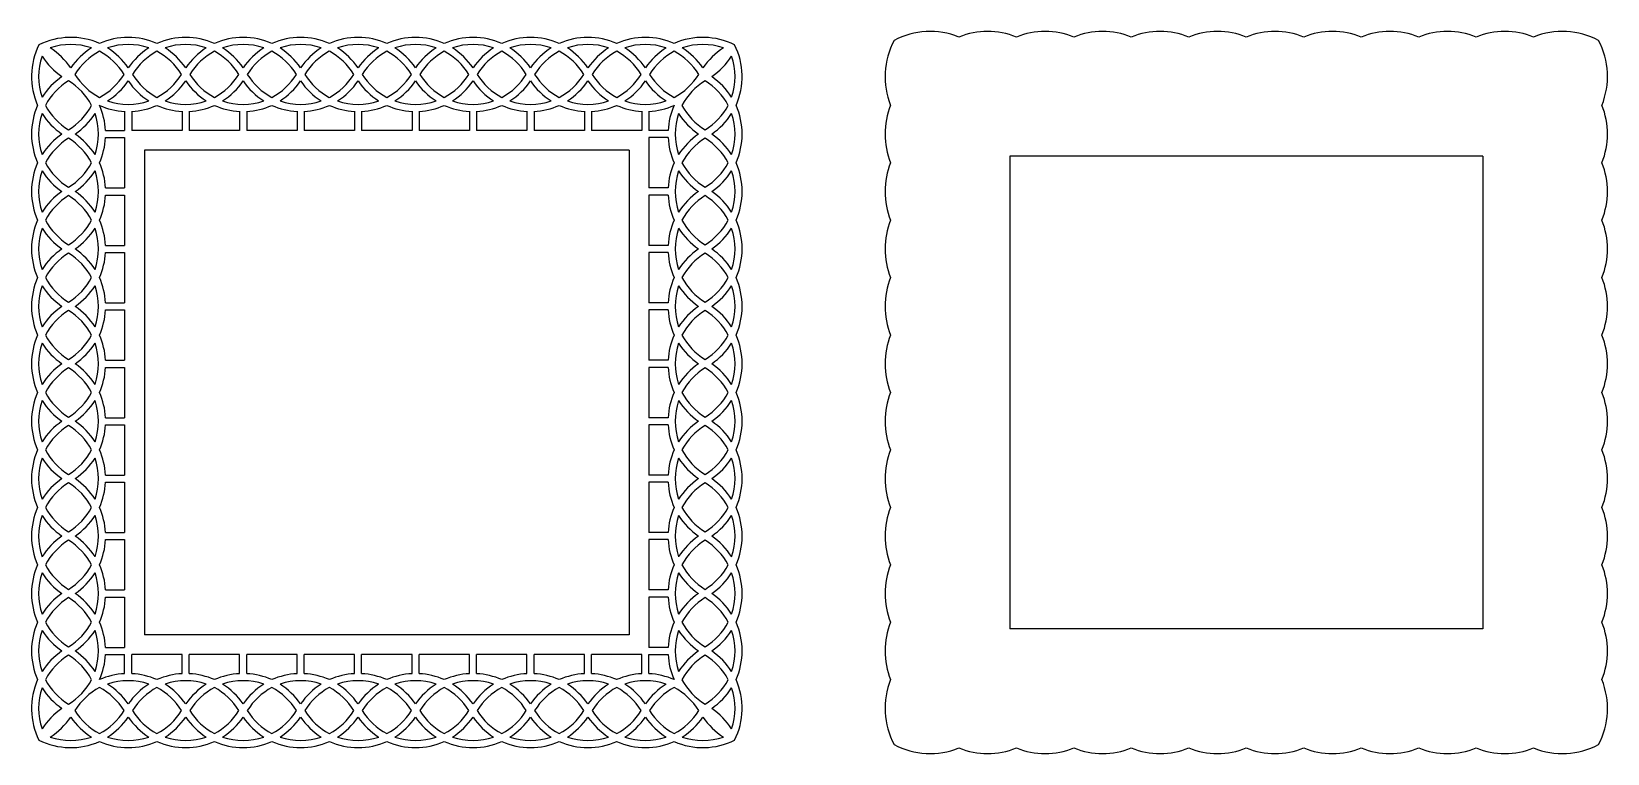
# Model space of a CAD drawing. Extents: x 143 to 543, y 28 to 212.
import ezdxf

# ---------------------------------------------------------------- set-up
doc = ezdxf.new("R2010")
doc.units = 0
doc.layers.get('0').update_dxf_attribs({"linetype": 'CONTINUOUS'})

msp = doc.modelspace()

# ---------------------------------------------------------------- linework, layer by layer
for p, q in [((167.04, 191.41), (167.04, 186.54)), ((168.84, 191.41), (168.84, 186.54)), ((181.62, 191.41), (181.62, 186.54)), ((183.42, 191.41), (183.42, 186.54)), ((196.2, 191.41), (196.2, 186.54)), ((198, 191.41), (198, 186.54)), ((210.78, 191.41), (210.78, 186.54)), ((212.58, 191.41), (212.58, 186.54)), ((225.36, 191.41), (225.36, 186.54)), ((227.16, 191.41), (227.16, 186.54)), ((239.94, 191.41), (239.94, 186.54)), ((241.74, 191.41), (241.74, 186.54)), ((254.52, 191.41), (254.52, 186.54)), ((256.32, 191.41), (256.32, 186.54)), ((269.1, 191.41), (269.1, 186.54)), ((270.9, 191.41), (270.9, 186.54)), ((283.68, 191.41), (283.68, 186.54)), ((285.48, 191.41), (285.48, 186.54)), ((298.25, 191.41), (298.25, 186.54)), ((300.05, 191.41), (300.05, 186.54)), ((162.17, 186.54), (167.04, 186.54)), ((162.17, 184.74), (167.04, 184.74)), ((167.04, 184.74), (167.04, 171.96)), ((181.62, 186.54), (168.84, 186.54)), ((196.2, 186.54), (183.42, 186.54)), ((210.78, 186.54), (198, 186.54)), ((225.36, 186.54), (212.58, 186.54)), ((239.94, 186.54), (227.16, 186.54)), ((254.52, 186.54), (241.74, 186.54)), ((269.1, 186.54), (256.32, 186.54)), ((283.68, 186.54), (270.9, 186.54)), ((298.25, 186.54), (285.48, 186.54)), ((304.92, 186.54), (300.05, 186.54)), ((304.92, 184.74), (300.05, 184.74)), ((300.05, 184.74), (300.05, 171.96)), ((295.05, 181.54), (172.04, 181.54)), ((172.04, 181.54), (172.04, 58.53)), ((295.05, 181.54), (295.05, 58.53)), ((391.58, 180.04), (391.58, 60.03)), ((511.6, 180.04), (391.58, 180.04)), ((511.6, 180.04), (511.6, 60.03)), ((162.17, 171.96), (167.04, 171.96)), ((304.92, 171.96), (300.05, 171.96)), ((162.17, 170.16), (167.04, 170.16)), ((167.04, 170.16), (167.04, 157.38)), ((304.92, 170.16), (300.05, 170.16)), ((300.05, 170.16), (300.05, 157.38)), ((162.17, 157.38), (167.04, 157.38)), ((304.92, 157.38), (300.05, 157.38)), ((162.17, 155.58), (167.04, 155.58)), ((167.04, 155.58), (167.04, 142.8)), ((304.92, 155.58), (300.05, 155.58)), ((300.05, 155.58), (300.05, 142.8)), ((162.17, 142.8), (167.04, 142.8)), ((162.17, 141), (167.04, 141)), ((167.04, 141), (167.04, 128.22)), ((304.92, 142.8), (300.05, 142.8)), ((304.92, 141), (300.05, 141)), ((300.05, 141), (300.05, 128.22)), ((162.17, 128.22), (167.04, 128.22)), ((304.92, 128.22), (300.05, 128.22)), ((162.17, 126.42), (167.04, 126.42)), ((167.04, 126.42), (167.04, 113.64)), ((304.92, 126.42), (300.05, 126.42)), ((300.05, 126.42), (300.05, 113.64)), ((162.17, 113.64), (167.04, 113.64)), ((304.92, 113.64), (300.05, 113.64)), ((162.17, 111.84), (167.04, 111.84)), ((167.04, 111.84), (167.04, 99.06)), ((304.92, 111.84), (300.05, 111.84)), ((300.05, 111.84), (300.05, 99.06)), ((162.17, 99.06), (167.04, 99.06)), ((162.17, 97.26), (167.04, 97.26)), ((167.04, 97.26), (167.04, 84.48)), ((304.92, 99.06), (300.05, 99.06)), ((304.92, 97.26), (300.05, 97.26)), ((300.05, 97.26), (300.05, 84.48)), ((162.17, 84.48), (167.04, 84.48)), ((304.92, 84.48), (300.05, 84.48)), ((162.17, 82.68), (167.04, 82.68)), ((167.04, 82.68), (167.04, 69.91)), ((304.92, 82.68), (300.05, 82.68)), ((300.05, 82.68), (300.05, 69.91)), ((162.17, 69.91), (167.04, 69.91)), ((162.17, 68.11), (167.04, 68.11)), ((167.04, 68.11), (167.04, 55.33)), ((304.92, 69.91), (300.05, 69.91)), ((304.92, 68.11), (300.05, 68.11)), ((300.05, 68.11), (300.05, 55.33)), ((511.6, 60.03), (391.58, 60.03)), ((295.05, 58.53), (172.04, 58.53)), ((162.17, 55.33), (167.04, 55.33)), ((162.17, 53.53), (167.04, 53.53)), ((167.04, 48.66), (167.04, 53.53)), ((168.84, 48.66), (168.84, 53.53)), ((181.62, 53.53), (168.84, 53.53)), ((181.62, 48.66), (181.62, 53.53)), ((183.42, 48.66), (183.42, 53.53)), ((196.2, 53.53), (183.42, 53.53)), ((196.2, 48.66), (196.2, 53.53)), ((198, 48.66), (198, 53.53)), ((210.78, 53.53), (198, 53.53)), ((210.78, 48.66), (210.78, 53.53)), ((212.58, 48.66), (212.58, 53.53)), ((225.36, 53.53), (212.58, 53.53)), ((225.36, 48.66), (225.36, 53.53)), ((227.16, 48.66), (227.16, 53.53)), ((239.94, 53.53), (227.16, 53.53)), ((239.94, 48.66), (239.94, 53.53)), ((241.74, 48.66), (241.74, 53.53)), ((254.52, 53.53), (241.74, 53.53)), ((254.52, 48.66), (254.52, 53.53)), ((256.32, 48.66), (256.32, 53.53)), ((269.1, 53.53), (256.32, 53.53)), ((269.1, 48.66), (269.1, 53.53)), ((270.9, 48.66), (270.9, 53.53)), ((283.68, 53.53), (270.9, 53.53)), ((283.68, 48.66), (283.68, 53.53)), ((298.25, 53.53), (285.48, 53.53)), ((285.48, 48.66), (285.48, 53.53)), ((298.25, 48.66), (298.25, 53.53)), ((304.92, 55.33), (300.05, 55.33)), ((300.05, 48.66), (300.05, 53.53)), ((300.05, 53.53), (304.92, 53.53))]:
    msp.add_line(p, q)
for centre, radius, start, end in [((161.4, 200.22), 18, 153.421, 203.8961), ((153.36, 192.18), 18, 66.1039, 116.579), ((153.36, 192.17), 16.21, 71.1961, 108.8039), ((167.94, 192.18), 18, 66.1039, 113.8961), ((167.94, 192.17), 16.21, 71.1961, 108.8039), ((182.52, 192.18), 18, 66.1039, 113.8961), ((182.52, 192.17), 16.21, 71.1961, 108.8039), ((197.1, 192.18), 18, 66.1039, 113.8961), ((197.1, 192.17), 16.21, 71.1961, 108.8039), ((211.68, 192.18), 18, 66.1039, 113.8961), ((211.68, 192.17), 16.21, 71.1961, 108.8039), ((226.26, 192.18), 18, 66.1039, 113.8961), ((226.26, 192.17), 16.21, 71.1961, 108.8039), ((240.84, 192.18), 18, 66.1039, 113.8961), ((240.84, 192.17), 16.21, 71.1961, 108.8039), ((255.42, 192.18), 18, 66.1039, 113.8961), ((255.42, 192.17), 16.21, 71.1961, 108.8039), ((270, 192.18), 18, 66.1039, 113.8961), ((270, 192.17), 16.21, 71.1961, 108.8039), ((284.58, 192.18), 18, 66.1039, 113.8961), ((284.58, 192.17), 16.21, 71.1961, 108.8039), ((299.15, 192.18), 18, 66.1039, 113.8961), ((299.15, 192.17), 16.21, 71.1961, 108.8039), ((313.73, 192.18), 18, 63.421, 113.8961), ((313.73, 192.17), 16.21, 71.1961, 108.8039), ((305.69, 200.22), 18, 336.1039, 26.579), ((379.45, 200.22), 19.5, 151.9588, 201.9571), ((371.41, 192.18), 19.5, 68.0429, 118.0412), ((385.98, 192.18), 19.5, 68.0429, 111.9571), ((400.56, 192.18), 19.5, 68.0429, 111.9571), ((415.14, 192.18), 19.5, 68.0429, 111.9571), ((429.72, 192.18), 19.5, 68.0429, 111.9571), ((444.3, 192.18), 19.5, 68.0429, 111.9571), ((458.88, 192.18), 19.5, 68.0429, 111.9571), ((473.46, 192.18), 19.5, 68.0429, 111.9571), ((488.04, 192.18), 19.5, 68.0429, 111.9571), ((502.62, 192.18), 19.5, 68.0429, 111.9571), ((517.2, 192.18), 19.5, 68.0429, 111.9571), ((531.78, 192.18), 19.5, 61.9588, 111.9571), ((523.73, 200.22), 19.5, 338.0429, 28.0412), ((161.42, 200.22), 16.21, 161.1961, 198.8039), ((161.71, 215.51), 18.6, 212.7857, 235.3194), ((138.07, 191.87), 18.6, 34.6806, 57.2143), ((168.66, 191.87), 18.6, 122.7857, 145.3194), ((168.66, 191.87), 16.8, 118.4597, 147.9737), ((152.65, 191.87), 16.8, 32.0263, 61.5403), ((152.65, 191.87), 18.6, 34.6806, 57.2143), ((183.24, 191.87), 18.6, 122.7857, 145.3194), ((183.24, 191.87), 16.8, 118.4597, 147.9737), ((167.23, 191.87), 16.8, 32.0263, 61.5403), ((167.23, 191.87), 18.6, 34.6806, 57.2143), ((197.82, 191.87), 18.6, 122.7857, 145.3194), ((197.82, 191.87), 16.8, 118.4597, 147.9737), ((181.8, 191.87), 16.8, 32.0263, 61.5403), ((181.8, 191.87), 18.6, 34.6806, 57.2143), ((212.4, 191.87), 18.6, 122.7857, 145.3194), ((212.4, 191.87), 16.8, 118.4597, 147.9737), ((196.38, 191.87), 16.8, 32.0263, 61.5403), ((196.38, 191.87), 18.6, 34.6806, 57.2143), ((226.97, 191.87), 18.6, 122.7857, 145.3194), ((226.97, 191.87), 16.8, 118.4597, 147.9737), ((210.96, 191.87), 16.8, 32.0263, 61.5403), ((210.96, 191.87), 18.6, 34.6806, 57.2143), ((241.55, 191.87), 18.6, 122.7857, 145.3194), ((241.55, 191.87), 16.8, 118.4597, 147.9737), ((225.54, 191.87), 16.8, 32.0263, 61.5403), ((225.54, 191.87), 18.6, 34.6806, 57.2143), ((256.13, 191.87), 18.6, 122.7857, 145.3194), ((256.13, 191.87), 16.8, 118.4597, 147.9737), ((240.12, 191.87), 16.8, 32.0263, 61.5403), ((240.12, 191.87), 18.6, 34.6806, 57.2143), ((270.71, 191.87), 18.6, 122.7857, 145.3194), ((270.71, 191.87), 16.8, 118.4597, 147.9737), ((254.7, 191.87), 16.8, 32.0263, 61.5403), ((254.7, 191.87), 18.6, 34.6806, 57.2143), ((285.29, 191.87), 18.6, 122.7857, 145.3194), ((285.29, 191.87), 16.8, 118.4597, 147.9737), ((269.28, 191.87), 16.8, 32.0263, 61.5403), ((269.28, 191.87), 18.6, 34.6806, 57.2143), ((299.87, 191.87), 18.6, 122.7857, 145.3194), ((299.87, 191.87), 16.8, 118.4597, 147.9737), ((283.86, 191.87), 16.8, 32.0263, 61.5403), ((283.86, 191.87), 18.6, 34.6806, 57.2143), ((314.45, 191.87), 18.6, 122.7857, 145.3194), ((314.45, 191.87), 16.8, 118.4597, 147.9737), ((298.44, 191.87), 16.8, 32.0263, 61.5403), ((298.44, 191.87), 18.6, 34.6806, 57.2143), ((329.03, 191.87), 18.6, 122.7857, 145.3194), ((305.39, 215.51), 18.6, 304.6806, 327.2143), ((305.68, 200.22), 16.21, 341.1961, 18.8039), ((161.71, 184.92), 18.6, 124.6806, 147.2143), ((168.66, 209.69), 16.8, 212.0263, 241.5403), ((152.65, 209.69), 16.8, 298.4597, 327.9737), ((183.24, 209.69), 16.8, 212.0263, 241.5403), ((167.23, 209.69), 16.8, 298.4597, 327.9737), ((197.82, 209.69), 16.8, 212.0263, 241.5403), ((181.8, 209.69), 16.8, 298.4597, 327.9737), ((212.4, 209.69), 16.8, 212.0263, 241.5403), ((196.38, 209.69), 16.8, 298.4597, 327.9737), ((226.97, 209.69), 16.8, 212.0263, 241.5403), ((210.96, 209.69), 16.8, 298.4597, 327.9737), ((241.55, 209.69), 16.8, 212.0263, 241.5403), ((225.54, 209.69), 16.8, 298.4597, 327.9737), ((256.13, 209.69), 16.8, 212.0263, 241.5403), ((240.12, 209.69), 16.8, 298.4597, 327.9737), ((270.71, 209.69), 16.8, 212.0263, 241.5403), ((254.7, 209.69), 16.8, 298.4597, 327.9737), ((285.29, 209.69), 16.8, 212.0263, 241.5403), ((269.28, 209.69), 16.8, 298.4597, 327.9737), ((299.87, 209.69), 16.8, 212.0263, 241.5403), ((283.86, 209.69), 16.8, 298.4597, 327.9737), ((314.45, 209.69), 16.8, 212.0263, 241.5403), ((298.44, 209.69), 16.8, 298.4597, 327.9737), ((305.39, 184.92), 18.6, 32.7857, 55.3194), ((161.71, 184.92), 16.8, 122.0263, 151.5403), ((143.89, 184.92), 16.8, 28.4597, 57.9737), ((152.65, 209.69), 18.6, 302.7857, 325.3194), ((183.24, 209.69), 18.6, 214.6806, 237.2143), ((167.23, 209.69), 18.6, 302.7857, 325.3194), ((197.82, 209.69), 18.6, 214.6806, 237.2143), ((181.8, 209.69), 18.6, 302.7857, 325.3194), ((212.4, 209.69), 18.6, 214.6806, 237.2143), ((196.38, 209.69), 18.6, 302.7857, 325.3194), ((226.97, 209.69), 18.6, 214.6806, 237.2143), ((210.96, 209.69), 18.6, 302.7857, 325.3194), ((241.55, 209.69), 18.6, 214.6806, 237.2143), ((225.54, 209.69), 18.6, 302.7857, 325.3194), ((256.13, 209.69), 18.6, 214.6806, 237.2143), ((240.12, 209.69), 18.6, 302.7857, 325.3194), ((270.71, 209.69), 18.6, 214.6806, 237.2143), ((254.7, 209.69), 18.6, 302.7857, 325.3194), ((285.29, 209.69), 18.6, 214.6806, 237.2143), ((269.28, 209.69), 18.6, 302.7857, 325.3194), ((299.87, 209.69), 18.6, 214.6806, 237.2143), ((283.86, 209.69), 18.6, 302.7857, 325.3194), ((314.45, 209.69), 18.6, 214.6806, 237.2143), ((323.2, 184.92), 16.8, 122.0263, 151.5403), ((305.39, 184.92), 16.8, 28.4597, 57.9737), ((161.4, 185.64), 18, 156.1039, 203.8961), ((161.71, 200.93), 16.8, 208.4597, 237.9737), ((143.89, 200.93), 16.8, 302.0263, 331.5403), ((167.94, 209.38), 18, 246.1039, 267.1333), ((144.2, 185.64), 18, 2.8667, 23.8961), ((167.94, 209.39), 16.21, 251.1961, 288.8039), ((167.94, 209.38), 18, 272.8667, 293.8961), ((182.52, 209.38), 18, 246.1039, 267.1333), ((182.52, 209.39), 16.21, 251.1961, 288.8039), ((182.52, 209.38), 18, 272.8667, 293.8961), ((197.1, 209.38), 18, 246.1039, 267.1333), ((197.1, 209.39), 16.21, 251.1961, 288.8039), ((197.1, 209.38), 18, 272.8667, 293.8961), ((211.68, 209.38), 18, 246.1039, 267.1333), ((211.68, 209.39), 16.21, 251.1961, 288.8039), ((211.68, 209.38), 18, 272.8667, 293.8961), ((226.26, 209.38), 18, 246.1039, 267.1333), ((226.26, 209.39), 16.21, 251.1961, 288.8039), ((226.26, 209.38), 18, 272.8667, 293.8961), ((240.84, 209.38), 18, 246.1039, 267.1333), ((240.84, 209.39), 16.21, 251.1961, 288.8039), ((240.84, 209.38), 18, 272.8667, 293.8961), ((255.42, 209.38), 18, 246.1039, 267.1333), ((255.42, 209.39), 16.21, 251.1961, 288.8039), ((255.42, 209.38), 18, 272.8667, 293.8961), ((270, 209.38), 18, 246.1039, 267.1333), ((270, 209.39), 16.21, 251.1961, 288.8039), ((270, 209.38), 18, 272.8667, 293.8961), ((284.58, 209.38), 18, 246.1039, 267.1333), ((284.58, 209.39), 16.21, 251.1961, 288.8039), ((284.58, 209.38), 18, 272.8667, 293.8961), ((299.15, 209.38), 18, 246.1039, 267.1333), ((299.15, 209.39), 16.21, 251.1961, 288.8039), ((299.15, 209.38), 18, 272.8667, 293.8961), ((322.9, 185.64), 18, 156.1039, 177.1333), ((323.2, 200.93), 16.8, 208.4597, 237.9737), ((305.39, 200.93), 16.8, 302.0263, 331.5403), ((305.69, 185.64), 18, 336.1039, 23.8961), ((379.45, 185.64), 19.5, 158.0429, 201.9571), ((523.73, 185.64), 19.5, 338.0429, 21.9571), ((161.42, 185.64), 16.21, 161.1961, 198.8039), ((161.71, 200.93), 18.6, 212.7857, 235.3194), ((143.89, 200.93), 18.6, 304.6806, 327.2143), ((144.19, 185.64), 16.21, 341.1961, 18.8039), ((322.91, 185.64), 16.21, 161.1961, 198.8039), ((323.2, 200.93), 18.6, 212.7857, 235.3194), ((305.39, 200.93), 18.6, 304.6806, 327.2143), ((305.68, 185.64), 16.21, 341.1961, 18.8039), ((161.71, 170.34), 18.6, 124.6806, 147.2143), ((161.71, 170.34), 16.8, 122.0263, 151.5403), ((143.89, 170.34), 16.8, 28.4597, 57.9737), ((143.89, 170.34), 18.6, 32.7857, 55.3194), ((144.2, 185.64), 18, 336.1039, 357.1333), ((322.9, 185.64), 18, 182.8667, 203.8961), ((323.2, 170.34), 18.6, 124.6806, 147.2143), ((323.2, 170.34), 16.8, 122.0263, 151.5403), ((305.39, 170.34), 16.8, 28.4597, 57.9737), ((305.39, 170.34), 18.6, 32.7857, 55.3194), ((161.4, 171.06), 18, 156.1039, 203.8961), ((161.42, 171.06), 16.21, 161.1961, 198.8039), ((161.71, 186.36), 18.6, 212.7857, 235.3194), ((161.71, 186.36), 16.8, 208.4597, 237.9737), ((143.89, 186.36), 16.8, 302.0263, 331.5403), ((143.89, 186.36), 18.6, 304.6806, 327.2143), ((144.19, 171.06), 16.21, 341.1961, 18.8039), ((144.2, 171.06), 18, 2.8667, 23.8961), ((322.9, 171.06), 18, 156.1039, 177.1333), ((322.91, 171.06), 16.21, 161.1961, 198.8039), ((323.2, 186.36), 18.6, 212.7857, 235.3194), ((323.2, 186.36), 16.8, 208.4597, 237.9737), ((305.39, 186.36), 16.8, 302.0263, 331.5403), ((305.39, 186.36), 18.6, 304.6806, 327.2143), ((305.68, 171.06), 16.21, 341.1961, 18.8039), ((305.69, 171.06), 18, 336.1039, 23.8961), ((379.45, 171.06), 19.5, 158.0429, 201.9571), ((523.73, 171.06), 19.5, 338.0429, 21.9571), ((161.71, 155.76), 18.6, 124.6806, 147.2143), ((161.71, 155.76), 16.8, 122.0263, 151.5403), ((143.89, 155.76), 16.8, 28.4597, 57.9737), ((143.89, 155.76), 18.6, 32.7857, 55.3194), ((144.2, 171.06), 18, 336.1039, 357.1333), ((322.9, 171.06), 18, 182.8667, 203.8961), ((323.2, 155.76), 18.6, 124.6806, 147.2143), ((323.2, 155.76), 16.8, 122.0263, 151.5403), ((305.39, 155.76), 16.8, 28.4597, 57.9737), ((305.39, 155.76), 18.6, 32.7857, 55.3194), ((161.4, 156.48), 18, 156.1039, 203.8961), ((161.42, 156.48), 16.21, 161.1961, 198.8039), ((161.71, 171.78), 18.6, 212.7857, 235.3194), ((161.71, 171.78), 16.8, 208.4597, 237.9737), ((143.89, 171.78), 16.8, 302.0263, 331.5403), ((143.89, 171.78), 18.6, 304.6806, 327.2143), ((144.19, 156.48), 16.21, 341.1961, 18.8039), ((144.2, 156.48), 18, 2.8667, 23.8961), ((322.9, 156.48), 18, 156.1039, 177.1333), ((322.91, 156.48), 16.21, 161.1961, 198.8039), ((323.2, 171.78), 18.6, 212.7857, 235.3194), ((323.2, 171.78), 16.8, 208.4597, 237.9737), ((305.39, 171.78), 16.8, 302.0263, 331.5403), ((305.39, 171.78), 18.6, 304.6806, 327.2143), ((305.68, 156.48), 16.21, 341.1961, 18.8039), ((305.69, 156.48), 18, 336.1039, 23.8961), ((379.45, 156.48), 19.5, 158.0429, 201.9571), ((523.73, 156.48), 19.5, 338.0429, 21.9571), ((161.71, 141.19), 18.6, 124.6806, 147.2143), ((143.89, 141.19), 18.6, 32.7857, 55.3194), ((323.2, 141.19), 18.6, 124.6806, 147.2143), ((305.39, 141.19), 18.6, 32.7857, 55.3194), ((161.71, 141.19), 16.8, 122.0263, 151.5403), ((143.89, 141.19), 16.8, 28.4597, 57.9737), ((144.2, 156.48), 18, 336.1039, 357.1333), ((322.9, 156.48), 18, 182.8667, 203.8961), ((323.2, 141.19), 16.8, 122.0263, 151.5403), ((305.39, 141.19), 16.8, 28.4597, 57.9737), ((161.4, 141.9), 18, 156.1039, 203.8961), ((161.71, 157.2), 16.8, 208.4597, 237.9737), ((143.89, 157.2), 16.8, 302.0263, 331.5403), ((144.2, 141.9), 18, 2.8667, 23.8961), ((322.9, 141.9), 18, 156.1039, 177.1333), ((323.2, 157.2), 16.8, 208.4597, 237.9737), ((305.39, 157.2), 16.8, 302.0263, 331.5403), ((305.69, 141.9), 18, 336.1039, 23.8961), ((379.45, 141.9), 19.5, 158.0429, 201.9571), ((523.73, 141.9), 19.5, 338.0429, 21.9571), ((161.42, 141.9), 16.21, 161.1961, 198.8039), ((161.71, 157.2), 18.6, 212.7857, 235.3194), ((143.89, 157.2), 18.6, 304.6806, 327.2143), ((144.19, 141.9), 16.21, 341.1961, 18.8039), ((322.91, 141.9), 16.21, 161.1961, 198.8039), ((323.2, 157.2), 18.6, 212.7857, 235.3194), ((305.39, 157.2), 18.6, 304.6806, 327.2143), ((305.68, 141.9), 16.21, 341.1961, 18.8039), ((161.71, 126.61), 18.6, 124.6806, 147.2143), ((161.71, 126.61), 16.8, 122.0263, 151.5403), ((143.89, 126.61), 16.8, 28.4597, 57.9737), ((143.89, 126.61), 18.6, 32.7857, 55.3194), ((144.2, 141.9), 18, 336.1039, 357.1333), ((322.9, 141.9), 18, 182.8667, 203.8961), ((323.2, 126.61), 18.6, 124.6806, 147.2143), ((323.2, 126.61), 16.8, 122.0263, 151.5403), ((305.39, 126.61), 16.8, 28.4597, 57.9737), ((305.39, 126.61), 18.6, 32.7857, 55.3194), ((161.4, 127.32), 18, 156.1039, 203.8961), ((161.42, 127.32), 16.21, 161.1961, 198.8039), ((161.71, 142.62), 18.6, 212.7857, 235.3194), ((161.71, 142.62), 16.8, 208.4597, 237.9737), ((143.89, 142.62), 16.8, 302.0263, 331.5403), ((143.89, 142.62), 18.6, 304.6806, 327.2143), ((144.19, 127.32), 16.21, 341.1961, 18.8039), ((144.2, 127.32), 18, 2.8667, 23.8961), ((322.9, 127.32), 18, 156.1039, 177.1333), ((322.91, 127.32), 16.21, 161.1961, 198.8039), ((323.2, 142.62), 18.6, 212.7857, 235.3194), ((323.2, 142.62), 16.8, 208.4597, 237.9737), ((305.39, 142.62), 16.8, 302.0263, 331.5403), ((305.39, 142.62), 18.6, 304.6806, 327.2143), ((305.68, 127.32), 16.21, 341.1961, 18.8039), ((305.69, 127.32), 18, 336.1039, 23.8961), ((379.45, 127.32), 19.5, 158.0429, 201.9571), ((523.73, 127.32), 19.5, 338.0429, 21.9571), ((161.71, 112.03), 18.6, 124.6806, 147.2143), ((161.71, 112.03), 16.8, 122.0263, 151.5403), ((143.89, 112.03), 16.8, 28.4597, 57.9737), ((143.89, 112.03), 18.6, 32.7857, 55.3194), ((144.2, 127.32), 18, 336.1039, 357.1333), ((322.9, 127.32), 18, 182.8667, 203.8961), ((323.2, 112.03), 18.6, 124.6806, 147.2143), ((323.2, 112.03), 16.8, 122.0263, 151.5403), ((305.39, 112.03), 16.8, 28.4597, 57.9737), ((305.39, 112.03), 18.6, 32.7857, 55.3194), ((161.4, 112.74), 18, 156.1039, 203.8961), ((161.71, 128.04), 16.8, 208.4597, 237.9737), ((143.89, 128.04), 16.8, 302.0263, 331.5403), ((144.2, 112.74), 18, 2.8667, 23.8961), ((322.9, 112.74), 18, 156.1039, 177.1333), ((323.2, 128.04), 16.8, 208.4597, 237.9737), ((305.39, 128.04), 16.8, 302.0263, 331.5403), ((305.69, 112.74), 18, 336.1039, 23.8961), ((379.45, 112.74), 19.5, 158.0429, 201.9571), ((523.73, 112.74), 19.5, 338.0429, 21.9571), ((161.42, 112.74), 16.21, 161.1961, 198.8039), ((161.71, 128.04), 18.6, 212.7857, 235.3194), ((143.89, 128.04), 18.6, 304.6806, 327.2143), ((144.19, 112.74), 16.21, 341.1961, 18.8039), ((322.91, 112.74), 16.21, 161.1961, 198.8039), ((323.2, 128.04), 18.6, 212.7857, 235.3194), ((305.39, 128.04), 18.6, 304.6806, 327.2143), ((305.68, 112.74), 16.21, 341.1961, 18.8039), ((161.71, 97.45), 18.6, 124.6806, 147.2143), ((143.89, 97.45), 18.6, 32.7857, 55.3194), ((323.2, 97.45), 18.6, 124.6806, 147.2143), ((305.39, 97.45), 18.6, 32.7857, 55.3194), ((161.71, 97.45), 16.8, 122.0263, 151.5403), ((143.89, 97.45), 16.8, 28.4597, 57.9737), ((144.2, 112.74), 18, 336.1039, 357.1333), ((322.9, 112.74), 18, 182.8667, 203.8961), ((323.2, 97.45), 16.8, 122.0263, 151.5403), ((305.39, 97.45), 16.8, 28.4597, 57.9737), ((161.4, 98.16), 18, 156.1039, 203.8961), ((161.71, 113.46), 16.8, 208.4597, 237.9737), ((143.89, 113.46), 16.8, 302.0263, 331.5403), ((144.2, 98.16), 18, 2.8667, 23.8961), ((322.9, 98.16), 18, 156.1039, 177.1333), ((323.2, 113.46), 16.8, 208.4597, 237.9737), ((305.39, 113.46), 16.8, 302.0263, 331.5403), ((305.69, 98.16), 18, 336.1039, 23.8961), ((379.45, 98.16), 19.5, 158.0429, 201.9571), ((523.73, 98.16), 19.5, 338.0429, 21.9571), ((161.42, 98.16), 16.21, 161.1961, 198.8039), ((161.71, 113.46), 18.6, 212.7857, 235.3194), ((143.89, 113.46), 18.6, 304.6806, 327.2143), ((144.19, 98.16), 16.21, 341.1961, 18.8039), ((322.91, 98.16), 16.21, 161.1961, 198.8039), ((323.2, 113.46), 18.6, 212.7857, 235.3194), ((305.39, 113.46), 18.6, 304.6806, 327.2143), ((305.68, 98.16), 16.21, 341.1961, 18.8039), ((161.71, 82.87), 18.6, 124.6806, 147.2143), ((161.71, 82.87), 16.8, 122.0263, 151.5403), ((143.89, 82.87), 16.8, 28.4597, 57.9737), ((143.89, 82.87), 18.6, 32.7857, 55.3194), ((144.2, 98.16), 18, 336.1039, 357.1333), ((322.9, 98.16), 18, 182.8667, 203.8961), ((323.2, 82.87), 18.6, 124.6806, 147.2143), ((323.2, 82.87), 16.8, 122.0263, 151.5403), ((305.39, 82.87), 16.8, 28.4597, 57.9737), ((305.39, 82.87), 18.6, 32.7857, 55.3194), ((161.4, 83.58), 18, 156.1039, 203.8961), ((161.42, 83.58), 16.21, 161.1961, 198.8039), ((161.71, 98.88), 18.6, 212.7857, 235.3194), ((161.71, 98.88), 16.8, 208.4597, 237.9737), ((143.89, 98.88), 16.8, 302.0263, 331.5403), ((143.89, 98.88), 18.6, 304.6806, 327.2143), ((144.19, 83.58), 16.21, 341.1961, 18.8039), ((144.2, 83.58), 18, 2.8667, 23.8961), ((322.9, 83.58), 18, 156.1039, 177.1333), ((322.91, 83.58), 16.21, 161.1961, 198.8039), ((323.2, 98.88), 18.6, 212.7857, 235.3194), ((323.2, 98.88), 16.8, 208.4597, 237.9737), ((305.39, 98.88), 16.8, 302.0263, 331.5403), ((305.39, 98.88), 18.6, 304.6806, 327.2143), ((305.68, 83.58), 16.21, 341.1961, 18.8039), ((305.69, 83.58), 18, 336.1039, 23.8961), ((379.45, 83.58), 19.5, 158.0429, 201.9571), ((523.73, 83.58), 19.5, 338.0429, 21.9571), ((161.71, 68.29), 18.6, 124.6806, 147.2143), ((161.71, 68.29), 16.8, 122.0263, 151.5403), ((143.89, 68.29), 16.8, 28.4597, 57.9737), ((143.89, 68.29), 18.6, 32.7857, 55.3194), ((144.2, 83.58), 18, 336.1039, 357.1333), ((322.9, 83.58), 18, 182.8667, 203.8961), ((323.2, 68.29), 18.6, 124.6806, 147.2143), ((323.2, 68.29), 16.8, 122.0263, 151.5403), ((305.39, 68.29), 16.8, 28.4597, 57.9737), ((305.39, 68.29), 18.6, 32.7857, 55.3194), ((161.4, 69.01), 18, 156.1039, 203.8961), ((161.71, 84.3), 16.8, 208.4597, 237.9737), ((143.89, 84.3), 16.8, 302.0263, 331.5403), ((144.2, 69.01), 18, 2.8667, 23.8961), ((322.9, 69.01), 18, 156.1039, 177.1333), ((323.2, 84.3), 16.8, 208.4597, 237.9737), ((305.39, 84.3), 16.8, 302.0263, 331.5403), ((305.69, 69.01), 18, 336.1039, 23.8961), ((379.45, 69.01), 19.5, 158.0429, 201.9571), ((523.73, 69.01), 19.5, 338.0429, 21.9571), ((161.42, 69.01), 16.21, 161.1961, 198.8039), ((161.71, 84.3), 18.6, 212.7857, 235.3194), ((143.89, 84.3), 18.6, 304.6806, 327.2143), ((144.19, 69.01), 16.21, 341.1961, 18.8039), ((322.91, 69.01), 16.21, 161.1961, 198.8039), ((323.2, 84.3), 18.6, 212.7857, 235.3194), ((305.39, 84.3), 18.6, 304.6806, 327.2143), ((305.68, 69.01), 16.21, 341.1961, 18.8039), ((161.71, 53.71), 18.6, 124.6806, 147.2143), ((143.89, 53.71), 18.6, 32.7857, 55.3194), ((144.2, 69.01), 18, 336.1039, 357.1333), ((322.9, 69.01), 18, 182.8667, 203.8961), ((323.2, 53.71), 18.6, 124.6806, 147.2143), ((305.39, 53.71), 18.6, 32.7857, 55.3194), ((161.71, 53.71), 16.8, 122.0263, 151.5403), ((143.89, 53.71), 16.8, 28.4597, 57.9737), ((323.2, 53.71), 16.8, 122.0263, 151.5403), ((305.39, 53.71), 16.8, 28.4597, 57.9737), ((161.4, 54.43), 18, 156.1039, 203.8961), ((161.71, 69.72), 16.8, 208.4597, 237.9737), ((143.89, 69.72), 16.8, 302.0263, 331.5403), ((144.2, 54.43), 18, 2.8667, 23.8961), ((322.9, 54.43), 18, 156.1039, 177.1333), ((323.2, 69.72), 16.8, 208.4597, 237.9737), ((305.39, 69.72), 16.8, 302.0263, 331.5403), ((305.69, 54.43), 18, 336.1039, 23.8961), ((379.45, 54.43), 19.5, 158.0429, 201.9571), ((523.73, 54.43), 19.5, 338.0429, 21.9571), ((161.42, 54.43), 16.21, 161.1961, 198.8039), ((161.71, 69.72), 18.6, 212.7857, 235.3194), ((143.89, 69.72), 18.6, 304.6806, 327.2143), ((144.19, 54.43), 16.21, 341.1961, 18.8039), ((322.91, 54.43), 16.21, 161.1961, 198.8039), ((323.2, 69.72), 18.6, 212.7857, 235.3194), ((305.39, 69.72), 18.6, 304.6806, 327.2143), ((305.68, 54.43), 16.21, 341.1961, 18.8039), ((161.71, 39.13), 18.6, 124.6806, 147.2143), ((161.71, 39.13), 16.8, 122.0263, 151.5403), ((143.89, 39.13), 16.8, 28.4597, 57.9737), ((143.89, 39.13), 18.6, 32.7857, 55.3194), ((144.2, 54.43), 18, 336.1039, 357.1333), ((322.9, 54.43), 18, 182.8667, 203.8961), ((323.2, 39.13), 18.6, 124.6806, 147.2143), ((323.2, 39.13), 16.8, 122.0263, 151.5403), ((305.39, 39.13), 16.8, 28.4597, 57.9737), ((305.39, 39.13), 18.6, 32.7857, 55.3194), ((167.94, 30.68), 18, 92.8667, 113.8961), ((167.94, 30.68), 18, 66.1039, 87.1333), ((182.52, 30.68), 18, 92.8667, 113.8961), ((182.52, 30.68), 18, 66.1039, 87.1333), ((197.1, 30.68), 18, 92.8667, 113.8961), ((197.1, 30.68), 18, 66.1039, 87.1333), ((211.68, 30.68), 18, 92.8667, 113.8961), ((211.68, 30.68), 18, 66.1039, 87.1333), ((226.26, 30.68), 18, 92.8667, 113.8961), ((226.26, 30.68), 18, 66.1039, 87.1333), ((240.84, 30.68), 18, 92.8667, 113.8961), ((240.84, 30.68), 18, 66.1039, 87.1333), ((255.42, 30.68), 18, 92.8667, 113.8961), ((255.42, 30.68), 18, 66.1039, 87.1333), ((270, 30.68), 18, 92.8667, 113.8961), ((270, 30.68), 18, 66.1039, 87.1333), ((284.58, 30.68), 18, 92.8667, 113.8961), ((284.58, 30.68), 18, 66.1039, 87.1333), ((299.15, 30.68), 18, 92.8667, 113.8961), ((299.15, 30.68), 18, 66.1039, 87.1333), ((161.4, 39.85), 18, 156.1039, 206.579), ((161.42, 39.85), 16.21, 161.1961, 198.8039), ((161.71, 55.14), 18.6, 212.7857, 235.3194), ((161.71, 55.14), 16.8, 208.4597, 237.9737), ((143.89, 55.14), 16.8, 302.0263, 331.5403), ((168.66, 30.38), 16.8, 118.4597, 147.9737), ((152.65, 30.38), 16.8, 32.0263, 61.5403), ((167.94, 30.67), 16.21, 71.1961, 108.8039), ((152.65, 30.38), 18.6, 34.6806, 57.2143), ((183.24, 30.38), 18.6, 122.7857, 145.3194), ((183.24, 30.38), 16.8, 118.4597, 147.9737), ((167.23, 30.38), 16.8, 32.0263, 61.5403), ((182.52, 30.67), 16.21, 71.1961, 108.8039), ((167.23, 30.38), 18.6, 34.6806, 57.2143), ((197.82, 30.38), 18.6, 122.7857, 145.3194), ((197.82, 30.38), 16.8, 118.4597, 147.9737), ((181.8, 30.38), 16.8, 32.0263, 61.5403), ((197.1, 30.67), 16.21, 71.1961, 108.8039), ((181.8, 30.38), 18.6, 34.6806, 57.2143), ((212.4, 30.38), 18.6, 122.7857, 145.3194), ((212.4, 30.38), 16.8, 118.4597, 147.9737), ((196.38, 30.38), 16.8, 32.0263, 61.5403), ((211.68, 30.67), 16.21, 71.1961, 108.8039), ((196.38, 30.38), 18.6, 34.6806, 57.2143), ((226.97, 30.38), 18.6, 122.7857, 145.3194), ((226.97, 30.38), 16.8, 118.4597, 147.9737), ((210.96, 30.38), 16.8, 32.0263, 61.5403), ((226.26, 30.67), 16.21, 71.1961, 108.8039), ((210.96, 30.38), 18.6, 34.6806, 57.2143), ((241.55, 30.38), 18.6, 122.7857, 145.3194), ((241.55, 30.38), 16.8, 118.4597, 147.9737), ((225.54, 30.38), 16.8, 32.0263, 61.5403), ((240.84, 30.67), 16.21, 71.1961, 108.8039), ((225.54, 30.38), 18.6, 34.6806, 57.2143), ((256.13, 30.38), 18.6, 122.7857, 145.3194), ((256.13, 30.38), 16.8, 118.4597, 147.9737), ((240.12, 30.38), 16.8, 32.0263, 61.5403), ((255.42, 30.67), 16.21, 71.1961, 108.8039), ((240.12, 30.38), 18.6, 34.6806, 57.2143), ((270.71, 30.38), 18.6, 122.7857, 145.3194), ((270.71, 30.38), 16.8, 118.4597, 147.9737), ((254.7, 30.38), 16.8, 32.0263, 61.5403), ((270, 30.67), 16.21, 71.1961, 108.8039), ((254.7, 30.38), 18.6, 34.6806, 57.2143), ((285.29, 30.38), 18.6, 122.7857, 145.3194), ((285.29, 30.38), 16.8, 118.4597, 147.9737), ((269.28, 30.38), 16.8, 32.0263, 61.5403), ((284.58, 30.67), 16.21, 71.1961, 108.8039), ((269.28, 30.38), 18.6, 34.6806, 57.2143), ((299.87, 30.38), 18.6, 122.7857, 145.3194), ((299.87, 30.38), 16.8, 118.4597, 147.9737), ((283.86, 30.38), 16.8, 32.0263, 61.5403), ((299.15, 30.67), 16.21, 71.1961, 108.8039), ((283.86, 30.38), 18.6, 34.6806, 57.2143), ((314.45, 30.38), 18.6, 122.7857, 145.3194), ((314.45, 30.38), 16.8, 118.4597, 147.9737), ((298.44, 30.38), 16.8, 32.0263, 61.5403), ((323.2, 55.14), 16.8, 208.4597, 237.9737), ((305.39, 55.14), 16.8, 302.0263, 331.5403), ((305.39, 55.14), 18.6, 304.6806, 327.2143), ((305.68, 39.85), 16.21, 341.1961, 18.8039), ((305.69, 39.85), 18, 333.421, 23.8961), ((379.45, 39.85), 19.5, 158.0429, 208.0412), ((523.73, 39.85), 19.5, 331.9588, 21.9571), ((161.71, 24.55), 18.6, 124.6806, 147.2143), ((138.07, 48.2), 18.6, 302.7857, 325.3194), ((168.66, 48.2), 18.6, 214.6806, 237.2143), ((168.66, 48.2), 16.8, 212.0263, 241.5403), ((152.65, 48.2), 16.8, 298.4597, 327.9737), ((152.65, 48.2), 18.6, 302.7857, 325.3194), ((183.24, 48.2), 18.6, 214.6806, 237.2143), ((183.24, 48.2), 16.8, 212.0263, 241.5403), ((167.23, 48.2), 16.8, 298.4597, 327.9737), ((167.23, 48.2), 18.6, 302.7857, 325.3194), ((197.82, 48.2), 18.6, 214.6806, 237.2143), ((197.82, 48.2), 16.8, 212.0263, 241.5403), ((181.8, 48.2), 16.8, 298.4597, 327.9737), ((181.8, 48.2), 18.6, 302.7857, 325.3194), ((212.4, 48.2), 18.6, 214.6806, 237.2143), ((212.4, 48.2), 16.8, 212.0263, 241.5403), ((196.38, 48.2), 16.8, 298.4597, 327.9737), ((196.38, 48.2), 18.6, 302.7857, 325.3194), ((226.97, 48.2), 18.6, 214.6806, 237.2143), ((226.97, 48.2), 16.8, 212.0263, 241.5403), ((210.96, 48.2), 16.8, 298.4597, 327.9737), ((210.96, 48.2), 18.6, 302.7857, 325.3194), ((241.55, 48.2), 18.6, 214.6806, 237.2143), ((241.55, 48.2), 16.8, 212.0263, 241.5403), ((225.54, 48.2), 16.8, 298.4597, 327.9737), ((225.54, 48.2), 18.6, 302.7857, 325.3194), ((256.13, 48.2), 18.6, 214.6806, 237.2143), ((256.13, 48.2), 16.8, 212.0263, 241.5403), ((240.12, 48.2), 16.8, 298.4597, 327.9737), ((240.12, 48.2), 18.6, 302.7857, 325.3194), ((270.71, 48.2), 18.6, 214.6806, 237.2143), ((270.71, 48.2), 16.8, 212.0263, 241.5403), ((254.7, 48.2), 16.8, 298.4597, 327.9737), ((254.7, 48.2), 18.6, 302.7857, 325.3194), ((285.29, 48.2), 18.6, 214.6806, 237.2143), ((285.29, 48.2), 16.8, 212.0263, 241.5403), ((269.28, 48.2), 16.8, 298.4597, 327.9737), ((269.28, 48.2), 18.6, 302.7857, 325.3194), ((299.87, 48.2), 18.6, 214.6806, 237.2143), ((299.87, 48.2), 16.8, 212.0263, 241.5403), ((283.86, 48.2), 16.8, 298.4597, 327.9737), ((283.86, 48.2), 18.6, 302.7857, 325.3194), ((314.45, 48.2), 18.6, 214.6806, 237.2143), ((314.45, 48.2), 16.8, 212.0263, 241.5403), ((298.44, 48.2), 16.8, 298.4597, 327.9737), ((298.44, 48.2), 18.6, 302.7857, 325.3194), ((329.03, 48.2), 18.6, 214.6806, 237.2143), ((305.39, 24.55), 18.6, 32.7857, 55.3194), ((153.36, 47.9), 16.21, 251.1961, 288.8039), ((167.94, 47.9), 16.21, 251.1961, 288.8039), ((182.52, 47.9), 16.21, 251.1961, 288.8039), ((197.1, 47.9), 16.21, 251.1961, 288.8039), ((211.68, 47.9), 16.21, 251.1961, 288.8039), ((226.26, 47.9), 16.21, 251.1961, 288.8039), ((240.84, 47.9), 16.21, 251.1961, 288.8039), ((255.42, 47.9), 16.21, 251.1961, 288.8039), ((270, 47.9), 16.21, 251.1961, 288.8039), ((284.58, 47.9), 16.21, 251.1961, 288.8039), ((299.15, 47.9), 16.21, 251.1961, 288.8039), ((313.73, 47.9), 16.21, 251.1961, 288.8039), ((153.36, 47.89), 18, 243.421, 293.8961), ((167.94, 47.89), 18, 246.1039, 293.8961), ((182.52, 47.89), 18, 246.1039, 293.8961), ((197.1, 47.89), 18, 246.1039, 293.8961), ((211.68, 47.89), 18, 246.1039, 293.8961), ((226.26, 47.89), 18, 246.1039, 293.8961), ((240.84, 47.89), 18, 246.1039, 293.8961), ((255.42, 47.89), 18, 246.1039, 293.8961), ((270, 47.89), 18, 246.1039, 293.8961), ((284.58, 47.89), 18, 246.1039, 293.8961), ((299.15, 47.89), 18, 246.1039, 293.8961), ((313.73, 47.89), 18, 246.1039, 296.579), ((371.41, 47.89), 19.5, 241.9588, 291.9571), ((385.98, 47.89), 19.5, 248.0429, 291.9571), ((400.56, 47.89), 19.5, 248.0429, 291.9571), ((415.14, 47.89), 19.5, 248.0429, 291.9571), ((429.72, 47.89), 19.5, 248.0429, 291.9571), ((444.3, 47.89), 19.5, 248.0429, 291.9571), ((458.88, 47.89), 19.5, 248.0429, 291.9571), ((473.46, 47.89), 19.5, 248.0429, 291.9571), ((488.04, 47.89), 19.5, 248.0429, 291.9571), ((502.62, 47.89), 19.5, 248.0429, 291.9571), ((517.2, 47.89), 19.5, 248.0429, 291.9571), ((531.78, 47.89), 19.5, 248.0429, 298.0412)]:
    msp.add_arc(centre, radius, start, end)

doc.saveas('drawing.dxf')
